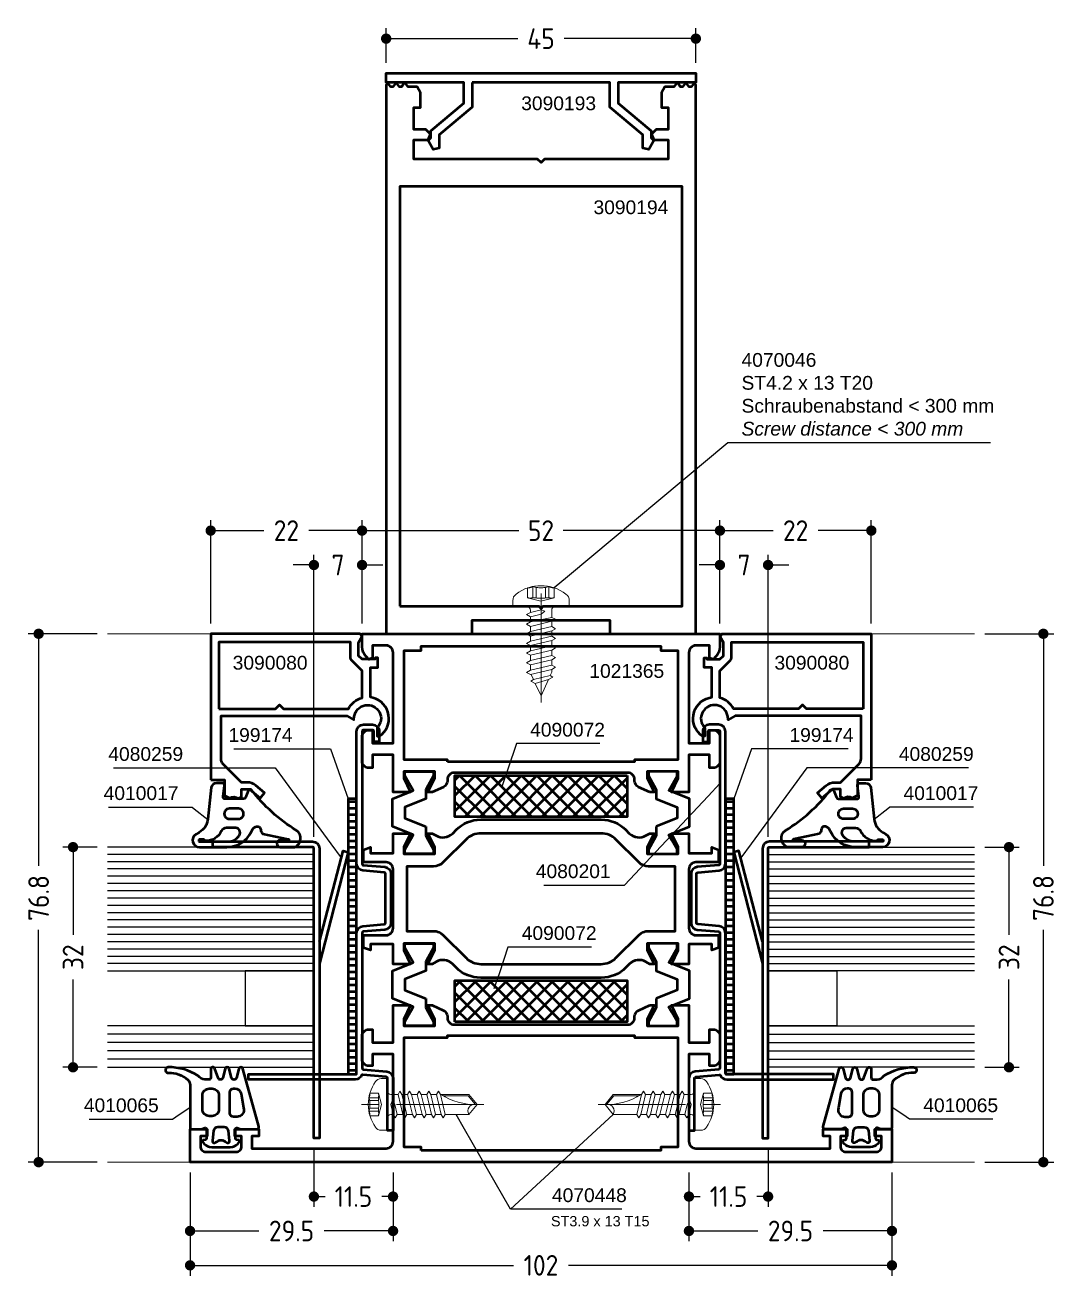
# Model space of a CAD drawing. Header units: millimetres. Extents: x 30 to 180, y 56 to 239.
import ezdxf

# ---------------------------------------------------------------- set-up
doc = ezdxf.new("R2010")
doc.units = ezdxf.units.MM
doc.linetypes.add('CENTER', pattern=[50.8, 31.75, -6.35, 6.35, -6.35])
doc.linetypes.add('HIDDEN', pattern=[9.525, 6.35, -3.175])
for name, color, linetype, lineweight in [('AM_5', 3, 'Continuous', 25), ('AM_C', 50, 'Continuous', 50), ('AM_S', 80, 'Continuous', 50), ('Cent3', 70, 'CENTER', 18), ('CHide4', 10, 'HIDDEN', 13), ('Cont2', 2, 'Continuous', 25), ('Cont3', 70, 'Continuous', 18), ('Cont4', 10, 'Continuous', 13)]:
    doc.layers.add(name, color=color, linetype=linetype, lineweight=lineweight)
doc.layers.add('WBC-GER-ENG', color=7, linetype='Continuous')
doc.styles.add('HBS_DIMTEXTSTYLE', font='isocp.shx')
doc.styles.add('SWISSL', font='swissl.ttf')
doc.dimstyles.new('Konstruktionsschnitt 1-1$0', dxfattribs={"dimscale": 0, "dimtxt": 3, "dimasz": 1.5, "dimexe": 1.5, "dimexo": 1.5, "dimgap": 1.5, "dimtad": 0, "dimdsep": 46, "dimtxsty": 'HBS_DIMTEXTSTYLE', "dimblk": 'PUNKT', "dimcen": 0, "dimclrd": 3, "dimclre": 3, "dimclrt": 2, "dimadec": 1, "dimazin": 2, "dimtfac": 0.7, "dimtofl": 0, "dimtmove": 0, "dimatfit": 3, "dimfxl": 0, "dimtolj": 1, "dimtzin": 0, "dimarcsym": 0})

# ---------------------------------------------------------------- blocks, each defined once
blk = doc.blocks.new('ws4070448')
at = {"layer": 'Cent3', "ltscale": 0.4}
blk.add_lwpolyline([(0, -14), (0, 3.8)], dxfattribs=at)
at = {"layer": 'CHide4', "ltscale": 0.3}
for p, q in [((-0.97, 1.33), (-0.97, 2.72)), ((-0.56, 1.33), (-0.56, 2.61)), ((0.56, 1.33), (0.56, 2.61)), ((0.97, 1.33), (0.97, 2.72))]:
    blk.add_line(p, q, dxfattribs=at)
for points in [[(-1.65, 2.56), (-1.65, 1.33)], [(1.65, 2.56), (1.65, 1.33)], [(-1.65, 1.33), (0, 0.89)], [(1.65, 1.33), (0, 0.89)]]:
    blk.add_lwpolyline(points, dxfattribs=at)
for centre, radius, start, end in [((-1.59, 3.84), 1.28, 267.2848, 298.8872), ((0, 5.49), 2.94, 250.6988, 289.3012), ((1.59, 3.84), 1.28, 241.1128, 272.7152), ((-1.31, 2.49), 1.21, 253.6643, 286.3357), ((0, 11.41), 10.13, 264.4948, 275.5052), ((1.31, 2.49), 1.21, 253.6643, 286.3357)]:
    blk.add_arc(centre, radius, start, end, dxfattribs=at)
at = {"layer": 'Cont4'}
blk.add_lwpolyline([(3.32, 1.75, 0.314856), (-3.32, 1.75, 0.244912), (-3.75, 0.93), (-3.75, 0), (3.75, 0), (3.75, 0.93, 0.244912), (3.32, 1.75, 0.138291)], format="xyb", dxfattribs=at)
for points in [[(-1.95, -1.1), (-1.45, -1.39), (0, -1.04), (0.5, -0.67), (0, -0.47), (-1.45, -0.81)], [(-1.95, -2.5), (-1.45, -2.79), (1.45, -2.1), (1.95, -1.81), (1.45, -1.52), (-1.45, -2.21)], [(-1.95, -3.9), (-1.45, -4.19), (1.45, -3.5), (1.95, -3.21), (1.45, -2.92), (-1.45, -3.61)], [(-1.95, -5.3), (-1.45, -5.59), (1.45, -4.9), (1.95, -4.61), (1.45, -4.32), (-1.45, -5.01)], [(-1.95, -6.7), (-1.45, -6.99), (1.45, -6.3), (1.95, -6.01), (1.45, -5.72), (-1.45, -6.41)], [(-1.45, -8.39), (1.45, -7.7), (1.95, -7.41), (1.45, -7.12), (-1.45, -7.81), (-1.95, -8.1)]]:
    blk.add_lwpolyline(points, close=True, dxfattribs=at)
for points in [[(-1.45, -0.5), (-1.45, -0.81)], [(-1.45, -1.39), (-1.45, -2.21)], [(-1.45, -1.39), (-1.45, -2.21)], [(1.45, -0.5), (1.45, -1.52)], [(-1.45, -2.79), (-1.45, -3.61)], [(1.45, -2.1), (1.45, -2.92)], [(1.45, -3.5), (1.45, -4.32)], [(-1.45, -4.19), (-1.45, -5.01)], [(1.45, -4.9), (1.45, -5.72)], [(-1.45, -5.59), (-1.45, -6.41)], [(-1.45, -6.99), (-1.45, -7.81)], [(1.45, -6.3), (1.45, -7.12)], [(-1.45, -8.38), (-1.45, -11.81), (0, -13), (1.45, -11.79), (1.45, -7.7)], [(1.24, -8.17), (1.24, -11.7), (0.03, -12.71)]]:
    blk.add_lwpolyline(points, dxfattribs=at)
for centre, radius, start, end in [((-1.95, -0.5), 0.5, 0, 90), ((1.95, -0.5), 0.5, 90, 180), ((8.74, -12.6), 8.74, 146.5114, 182.6031), ((-0.95, -12.64), 0.965, 350.682, 121.1143)]:
    blk.add_arc(centre, radius, start, end, dxfattribs=at)
blk = doc.blocks.new('*S289')
at = {"layer": 'AM_5', "color": 3, "linetype": 'Continuous'}
for p, q in [((93.9, 78.08), (92.65, 80.24)), ((113.65, 78.54), (115.49, 80.24))]:
    blk.add_line(p, q, dxfattribs=at)
at = {"layer": 'AM_5', "color": 3}
for p, q in [((100.59, 66.47), (113.65, 78.54)), ((100.59, 66.47), (93.9, 78.08)), ((116.74, 66.47), (100.59, 66.47))]:
    blk.add_line(p, q, dxfattribs=at)
at = {"layer": 'AM_5', "color": 2, "insert": (106.59, 67.47), "char_height": 2, "attachment_point": 7, "style": 'SWISSL'}
blk.add_mtext('4070448', dxfattribs=at)
blk = doc.blocks.new('ZAHL links')
at = {"layer": 'AM_5', "color": 2, "style": 'SWISSL'}
blk.add_attdef('XXX', (1.85, -2.5), '', height=1.5, dxfattribs=at)
blk = doc.blocks.new('PUNKT')
at = {"color": 0, "linetype": 'Continuous'}
blk.add_line((-0.5, 0), (-1, 0), dxfattribs=at)
at = {"color": 0, "linetype": 'Continuous', "const_width": 0.5}
blk.add_lwpolyline([(-0.25, 0, 1), (0.25, 0, 1)], format="xyb", close=True, dxfattribs=at)
blk = doc.blocks.new('*D24')
at = {"layer": 'AM_5', "color": 3, "lineweight": -2, "transparency": 16777216}
for p, q in [((169.5, 119.09), (174.5, 119.09)), ((173, 117.59), (173, 106.33)), ((173, 88.59), (173, 99.85)), ((169.5, 87.09), (174.5, 87.09))]:
    blk.add_line(p, q, dxfattribs=at)
at = {"layer": 'AM_5', "color": 3, "lineweight": -2, "transparency": 16777216, "xscale": 1.5, "yscale": 1.5, "zscale": 1.5}
for p, rotation in [((173, 119.09), 90), ((173, 87.09), 270)]:
    blk.add_blockref('PUNKT', p, dxfattribs=dict(at, rotation=rotation))
at = {"layer": 'AM_5', "color": 2, "transparency": 16777216, "insert": (173, 103.09), "char_height": 3, "attachment_point": 5, "rotation": 90, "style": 'HBS_DIMTEXTSTYLE'}
blk.add_mtext('\\A1;32', dxfattribs=at)
blk = doc.blocks.new('*D25')
at = {"layer": 'AM_5', "color": 3, "lineweight": -2, "transparency": 16777216}
for p, q in [((169.5, 150.1), (179.5, 150.1)), ((178, 148.6), (178, 116.35)), ((178, 74.8), (178, 107.05)), ((169.5, 73.3), (179.5, 73.3))]:
    blk.add_line(p, q, dxfattribs=at)
at = {"layer": 'AM_5', "color": 3, "lineweight": -2, "transparency": 16777216, "xscale": 1.5, "yscale": 1.5, "zscale": 1.5}
for p, rotation in [((178, 150.1), 90), ((178, 73.3), 270)]:
    blk.add_blockref('PUNKT', p, dxfattribs=dict(at, rotation=rotation))
at = {"layer": 'AM_5', "color": 2, "transparency": 16777216, "insert": (178, 111.7), "char_height": 3, "attachment_point": 5, "rotation": 90, "style": 'HBS_DIMTEXTSTYLE'}
blk.add_mtext('\\A1;76.8', dxfattribs=at)
blk = doc.blocks.new('*D26')
at = {"layer": 'AM_5', "color": 3, "lineweight": -2, "transparency": 16777216}
for p, q in [((40.5, 150.1), (30.5, 150.1)), ((32, 148.6), (32, 116.35)), ((32, 74.8), (32, 107.05)), ((40.5, 73.3), (30.5, 73.3))]:
    blk.add_line(p, q, dxfattribs=at)
at = {"layer": 'AM_5', "color": 3, "lineweight": -2, "transparency": 16777216, "xscale": 1.5, "yscale": 1.5, "zscale": 1.5}
for p, rotation in [((32, 150.1), 90), ((32, 73.3), 270)]:
    blk.add_blockref('PUNKT', p, dxfattribs=dict(at, rotation=rotation))
at = {"layer": 'AM_5', "color": 2, "transparency": 16777216, "insert": (32, 111.7), "char_height": 3, "attachment_point": 5, "rotation": 90, "style": 'HBS_DIMTEXTSTYLE'}
blk.add_mtext('\\A1;76.8', dxfattribs=at)
blk = doc.blocks.new('*D27')
at = {"layer": 'AM_5', "color": 3, "lineweight": -2, "transparency": 16777216}
for p, q in [((72, 120.59), (72, 161.6)), ((79, 151.6), (79, 161.6)), ((70.5, 160.1), (69, 160.1)), ((80.5, 160.1), (82, 160.1))]:
    blk.add_line(p, q, dxfattribs=at)
at = {"layer": 'AM_5', "color": 3, "lineweight": -2, "transparency": 16777216, "xscale": 1.5, "yscale": 1.5, "zscale": 1.5}
blk.add_blockref('PUNKT', (72, 160.1), dxfattribs=at)
at = {"layer": 'AM_5', "color": 3, "lineweight": -2, "transparency": 16777216, "xscale": 1.5, "yscale": 1.5, "zscale": 1.5, "rotation": 180}
blk.add_blockref('PUNKT', (79, 160.1), dxfattribs=at)
at = {"layer": 'AM_5', "color": 2, "transparency": 16777216, "insert": (75.5, 160.1), "char_height": 3, "attachment_point": 5, "style": 'HBS_DIMTEXTSTYLE'}
blk.add_mtext('\\A1;7', dxfattribs=at)
blk = doc.blocks.new('*D28')
at = {"layer": 'AM_5', "color": 3, "lineweight": -2, "transparency": 16777216}
for p, q in [((57, 151.6), (57, 166.6)), ((79, 151.6), (79, 166.6)), ((58.5, 165.1), (64.72, 165.1)), ((77.5, 165.1), (71.28, 165.1))]:
    blk.add_line(p, q, dxfattribs=at)
at = {"layer": 'AM_5', "color": 3, "lineweight": -2, "transparency": 16777216, "xscale": 1.5, "yscale": 1.5, "zscale": 1.5, "rotation": 180}
blk.add_blockref('PUNKT', (57, 165.1), dxfattribs=at)
at = {"layer": 'AM_5', "color": 3, "lineweight": -2, "transparency": 16777216, "xscale": 1.5, "yscale": 1.5, "zscale": 1.5}
blk.add_blockref('PUNKT', (79, 165.1), dxfattribs=at)
at = {"layer": 'AM_5', "color": 2, "transparency": 16777216, "insert": (68, 165.1), "char_height": 3, "attachment_point": 5, "style": 'HBS_DIMTEXTSTYLE'}
blk.add_mtext('\\A1;22', dxfattribs=at)
blk = doc.blocks.new('*D29')
at = {"layer": 'AM_5', "color": 3, "lineweight": -2, "transparency": 16777216}
for p, q in [((79, 151.6), (79, 166.6)), ((131, 151.6), (131, 166.6)), ((80.5, 165.1), (101.76, 165.1)), ((129.5, 165.1), (108.24, 165.1))]:
    blk.add_line(p, q, dxfattribs=at)
at = {"layer": 'AM_5', "color": 3, "lineweight": -2, "transparency": 16777216, "xscale": 1.5, "yscale": 1.5, "zscale": 1.5, "rotation": 180}
blk.add_blockref('PUNKT', (79, 165.1), dxfattribs=at)
at = {"layer": 'AM_5', "color": 3, "lineweight": -2, "transparency": 16777216, "xscale": 1.5, "yscale": 1.5, "zscale": 1.5}
blk.add_blockref('PUNKT', (131, 165.1), dxfattribs=at)
at = {"layer": 'AM_5', "color": 2, "transparency": 16777216, "insert": (105, 165.1), "char_height": 3, "attachment_point": 5, "style": 'HBS_DIMTEXTSTYLE'}
blk.add_mtext('\\A1;52', dxfattribs=at)
blk = doc.blocks.new('*D30')
at = {"layer": 'AM_5', "color": 3, "lineweight": -2, "transparency": 16777216}
for p, q in [((131, 151.6), (131, 166.6)), ((153, 151.6), (153, 166.6)), ((132.5, 165.1), (138.72, 165.1)), ((151.5, 165.1), (145.28, 165.1))]:
    blk.add_line(p, q, dxfattribs=at)
at = {"layer": 'AM_5', "color": 3, "lineweight": -2, "transparency": 16777216, "xscale": 1.5, "yscale": 1.5, "zscale": 1.5, "rotation": 180}
blk.add_blockref('PUNKT', (131, 165.1), dxfattribs=at)
at = {"layer": 'AM_5', "color": 3, "lineweight": -2, "transparency": 16777216, "xscale": 1.5, "yscale": 1.5, "zscale": 1.5}
blk.add_blockref('PUNKT', (153, 165.1), dxfattribs=at)
at = {"layer": 'AM_5', "color": 2, "transparency": 16777216, "insert": (142, 165.1), "char_height": 3, "attachment_point": 5, "style": 'HBS_DIMTEXTSTYLE'}
blk.add_mtext('\\A1;22', dxfattribs=at)
blk = doc.blocks.new('*D31')
at = {"layer": 'AM_5', "color": 3, "lineweight": -2, "transparency": 16777216}
for p, q in [((131, 151.6), (131, 161.6)), ((138, 120.59), (138, 161.6)), ((129.5, 160.1), (128, 160.1)), ((139.5, 160.1), (141, 160.1))]:
    blk.add_line(p, q, dxfattribs=at)
at = {"layer": 'AM_5', "color": 3, "lineweight": -2, "transparency": 16777216, "xscale": 1.5, "yscale": 1.5, "zscale": 1.5}
blk.add_blockref('PUNKT', (131, 160.1), dxfattribs=at)
at = {"layer": 'AM_5', "color": 3, "lineweight": -2, "transparency": 16777216, "xscale": 1.5, "yscale": 1.5, "zscale": 1.5, "rotation": 180}
blk.add_blockref('PUNKT', (138, 160.1), dxfattribs=at)
at = {"layer": 'AM_5', "color": 2, "transparency": 16777216, "insert": (134.5, 160.1), "char_height": 3, "attachment_point": 5, "style": 'HBS_DIMTEXTSTYLE'}
blk.add_mtext('\\A1;7', dxfattribs=at)
blk = doc.blocks.new('*D32')
at = {"layer": 'AM_5', "color": 3, "lineweight": -2, "transparency": 16777216}
for p, q in [((138, 75.3), (138, 66.8)), ((126.5, 71.8), (126.5, 66.8)), ((128, 68.3), (128.14, 68.3)), ((136.5, 68.3), (136.36, 68.3))]:
    blk.add_line(p, q, dxfattribs=at)
at = {"layer": 'AM_5', "color": 3, "lineweight": -2, "transparency": 16777216, "xscale": 1.5, "yscale": 1.5, "zscale": 1.5, "rotation": 180}
blk.add_blockref('PUNKT', (126.5, 68.3), dxfattribs=at)
at = {"layer": 'AM_5', "color": 3, "lineweight": -2, "transparency": 16777216, "xscale": 1.5, "yscale": 1.5, "zscale": 1.5}
blk.add_blockref('PUNKT', (138, 68.3), dxfattribs=at)
at = {"layer": 'AM_5', "color": 2, "transparency": 16777216, "insert": (132.25, 68.3), "char_height": 3, "attachment_point": 5, "style": 'HBS_DIMTEXTSTYLE'}
blk.add_mtext('\\A1;11.5', dxfattribs=at)
blk = doc.blocks.new('*D33')
at = {"layer": 'AM_5', "color": 3, "lineweight": -2, "transparency": 16777216}
for p, q in [((126.5, 71.8), (126.5, 61.8)), ((156, 71.8), (156, 61.8)), ((128, 63.3), (136.49, 63.3)), ((154.5, 63.3), (146.01, 63.3))]:
    blk.add_line(p, q, dxfattribs=at)
at = {"layer": 'AM_5', "color": 3, "lineweight": -2, "transparency": 16777216, "xscale": 1.5, "yscale": 1.5, "zscale": 1.5, "rotation": 180}
blk.add_blockref('PUNKT', (126.5, 63.3), dxfattribs=at)
at = {"layer": 'AM_5', "color": 3, "lineweight": -2, "transparency": 16777216, "xscale": 1.5, "yscale": 1.5, "zscale": 1.5}
blk.add_blockref('PUNKT', (156, 63.3), dxfattribs=at)
at = {"layer": 'AM_5', "color": 2, "transparency": 16777216, "insert": (141.25, 63.3), "char_height": 3, "attachment_point": 5, "style": 'HBS_DIMTEXTSTYLE'}
blk.add_mtext('\\A1;29.5', dxfattribs=at)
blk = doc.blocks.new('*D34')
at = {"layer": 'AM_5', "color": 3, "lineweight": -2, "transparency": 16777216}
for p, q in [((54, 71.8), (54, 56.8)), ((156, 71.8), (156, 56.8)), ((55.5, 58.3), (101.01, 58.3)), ((154.5, 58.3), (108.99, 58.3))]:
    blk.add_line(p, q, dxfattribs=at)
at = {"layer": 'AM_5', "color": 3, "lineweight": -2, "transparency": 16777216, "xscale": 1.5, "yscale": 1.5, "zscale": 1.5, "rotation": 180}
blk.add_blockref('PUNKT', (54, 58.3), dxfattribs=at)
at = {"layer": 'AM_5', "color": 3, "lineweight": -2, "transparency": 16777216, "xscale": 1.5, "yscale": 1.5, "zscale": 1.5}
blk.add_blockref('PUNKT', (156, 58.3), dxfattribs=at)
at = {"layer": 'AM_5', "color": 2, "transparency": 16777216, "insert": (105, 58.3), "char_height": 3, "attachment_point": 5, "style": 'HBS_DIMTEXTSTYLE'}
blk.add_mtext('\\A1;102', dxfattribs=at)
blk = doc.blocks.new('*D35')
at = {"layer": 'AM_5', "color": 3, "lineweight": -2, "transparency": 16777216}
for p, q in [((72, 75.3), (72, 66.8)), ((83.5, 71.8), (83.5, 66.8)), ((73.5, 68.3), (73.64, 68.3)), ((82, 68.3), (81.86, 68.3))]:
    blk.add_line(p, q, dxfattribs=at)
at = {"layer": 'AM_5', "color": 3, "lineweight": -2, "transparency": 16777216, "xscale": 1.5, "yscale": 1.5, "zscale": 1.5}
for p, rotation in [((72, 68.3), 179.9999999999998), ((83.5, 68.3), 359.9999999999998)]:
    blk.add_blockref('PUNKT', p, dxfattribs=dict(at, rotation=rotation))
at = {"layer": 'AM_5', "color": 2, "transparency": 16777216, "insert": (77.75, 68.3), "char_height": 3, "attachment_point": 5, "style": 'HBS_DIMTEXTSTYLE'}
blk.add_mtext('\\A1;11.5', dxfattribs=at)
blk = doc.blocks.new('*D36')
at = {"layer": 'AM_5', "color": 3, "lineweight": -2, "transparency": 16777216}
for p, q in [((54, 71.8), (54, 61.8)), ((83.5, 71.8), (83.5, 61.8)), ((55.5, 63.3), (63.99, 63.3)), ((82, 63.3), (73.51, 63.3))]:
    blk.add_line(p, q, dxfattribs=at)
at = {"layer": 'AM_5', "color": 3, "lineweight": -2, "transparency": 16777216, "xscale": 1.5, "yscale": 1.5, "zscale": 1.5, "rotation": 180}
blk.add_blockref('PUNKT', (54, 63.3), dxfattribs=at)
at = {"layer": 'AM_5', "color": 3, "lineweight": -2, "transparency": 16777216, "xscale": 1.5, "yscale": 1.5, "zscale": 1.5}
blk.add_blockref('PUNKT', (83.5, 63.3), dxfattribs=at)
at = {"layer": 'AM_5', "color": 2, "transparency": 16777216, "insert": (68.75, 63.3), "char_height": 3, "attachment_point": 5, "style": 'HBS_DIMTEXTSTYLE'}
blk.add_mtext('\\A1;29.5', dxfattribs=at)
blk = doc.blocks.new('*S290')
at = {"layer": 'AM_5', "color": 3}
for p, q in [((135.6, 133.36), (133.84, 128.45)), ((149.62, 133.36), (135.6, 133.36))]:
    blk.add_line(p, q, dxfattribs=at)
at = {"layer": 'AM_5', "color": 3, "linetype": 'Continuous'}
blk.add_line((133.84, 128.45), (133, 126.1), dxfattribs=at)
at = {"layer": 'AM_5', "color": 2, "insert": (141.1, 134.36), "char_height": 2, "attachment_point": 7, "style": 'SWISSL'}
blk.add_mtext('199174', dxfattribs=at)
blk = doc.blocks.new('*S291')
at = {"layer": 'AM_5', "color": 3}
for p, q in [((143.63, 130.6), (135.52, 119.56)), ((167.14, 130.6), (143.63, 130.6))]:
    blk.add_line(p, q, dxfattribs=at)
at = {"layer": 'AM_5', "color": 3, "linetype": 'Continuous'}
blk.add_line((135.52, 119.56), (134.04, 117.54), dxfattribs=at)
at = {"layer": 'AM_5', "color": 2, "insert": (157, 131.6), "char_height": 2, "attachment_point": 7, "style": 'SWISSL'}
blk.add_mtext('4080259', dxfattribs=at)
blk = doc.blocks.new('*S292')
at = {"layer": 'AM_5', "color": 3, "linetype": 'Continuous'}
blk.add_line((158.07, 79.87), (156, 81.27), dxfattribs=at)
at = {"layer": 'AM_5', "color": 3}
for p, q in [((158.55, 79.54), (158.07, 79.87)), ((170.68, 79.54), (158.55, 79.54))]:
    blk.add_line(p, q, dxfattribs=at)
at = {"layer": 'AM_5', "color": 2, "insert": (160.55, 80.54), "char_height": 2, "attachment_point": 7, "style": 'SWISSL'}
blk.add_mtext('4010065', dxfattribs=at)
blk = doc.blocks.new('*S293')
at = {"layer": 'AM_5', "color": 3}
for p, q in [((101.42, 134.13), (100.17, 130.4)), ((113.55, 134.13), (101.42, 134.13))]:
    blk.add_line(p, q, dxfattribs=at)
at = {"layer": 'AM_5', "color": 3, "linetype": 'Continuous'}
blk.add_line((100.17, 130.4), (99.38, 128.02), dxfattribs=at)
at = {"layer": 'AM_5', "color": 2, "insert": (103.42, 135.13), "char_height": 2, "attachment_point": 7, "style": 'SWISSL'}
blk.add_mtext('4090072', dxfattribs=at)
blk = doc.blocks.new('*S294')
at = {"layer": 'AM_5', "color": 3}
for p, q in [((100.2, 104.57), (98.95, 100.84)), ((112.33, 104.57), (100.2, 104.57))]:
    blk.add_line(p, q, dxfattribs=at)
at = {"layer": 'AM_5', "color": 3, "linetype": 'Continuous'}
blk.add_line((98.95, 100.84), (98.16, 98.47), dxfattribs=at)
at = {"layer": 'AM_5', "color": 2, "insert": (102.2, 105.57), "char_height": 2, "attachment_point": 7, "style": 'SWISSL'}
blk.add_mtext('4090072', dxfattribs=at)
blk = doc.blocks.new('*S295')
at = {"layer": 'AM_5', "color": 3, "linetype": 'Continuous'}
blk.add_line((51.93, 79.87), (54, 81.27), dxfattribs=at)
at = {"layer": 'AM_5', "color": 3}
for p, q in [((39.32, 79.54), (51.45, 79.54)), ((51.45, 79.54), (51.93, 79.87))]:
    blk.add_line(p, q, dxfattribs=at)
at = {"layer": 'AM_5', "color": 2, "insert": (49.45, 80.54), "char_height": 2, "attachment_point": 9, "style": 'SWISSL'}
blk.add_mtext('4010065', dxfattribs=at)
blk = doc.blocks.new('*U50', base_point=(187.69, 117.25))
for p, q in [((187.69, 148.19), (217.69, 148.19)), ((187.69, 147.13), (217.69, 147.13)), ((187.69, 146.07), (217.69, 146.07)), ((187.69, 145.01), (217.69, 145.01)), ((187.69, 143.96), (217.69, 143.96)), ((187.69, 142.9), (217.69, 142.9)), ((187.69, 141.84), (217.69, 141.84)), ((187.69, 140.78), (217.69, 140.78)), ((187.69, 139.72), (217.69, 139.72)), ((187.69, 138.66), (217.69, 138.66)), ((187.69, 137.6), (217.69, 137.6)), ((187.69, 136.54), (217.69, 136.54)), ((187.69, 135.48), (217.69, 135.48)), ((187.69, 134.43), (217.69, 134.43)), ((187.69, 133.37), (217.69, 133.37)), ((187.69, 132.31), (217.69, 132.31)), ((187.69, 122.05), (217.69, 122.05)), ((187.69, 120.85), (217.69, 120.85)), ((187.69, 119.65), (217.69, 119.65)), ((187.69, 118.45), (217.69, 118.45))]:
    blk.add_line(p, q)
for points in [[(217.69, 131.25), (187.69, 131.25), (187.69, 149.25), (217.69, 149.25)], [(217.69, 117.25), (187.69, 117.25), (187.69, 123.25), (217.69, 123.25)]]:
    blk.add_lwpolyline(points)
blk.add_lwpolyline([(187.69, 123.25), (187.69, 131.25), (197.69, 131.25), (197.69, 123.25)], close=True)
blk = doc.blocks.new('*S296')
at = {"layer": 'AM_5', "color": 3, "linetype": 'Continuous'}
blk.add_line((129.29, 126.52), (131, 128.34), dxfattribs=at)
at = {"layer": 'AM_5', "color": 3}
for p, q in [((117.12, 113.56), (129.29, 126.52)), ((105.42, 113.56), (117.12, 113.56))]:
    blk.add_line(p, q, dxfattribs=at)
at = {"layer": 'AM_5', "color": 2, "insert": (115.12, 114.56), "char_height": 2, "attachment_point": 9, "style": 'SWISSL'}
blk.add_mtext('4080201', dxfattribs=at)
blk = doc.blocks.new('*S297')
at = {"layer": 'AM_5', "color": 3, "linetype": 'Continuous'}
blk.add_line((155.39, 124.68), (153.42, 123.13), dxfattribs=at)
at = {"layer": 'AM_5', "color": 3}
for p, q in [((155.68, 124.91), (155.39, 124.68)), ((167.83, 124.91), (155.68, 124.91))]:
    blk.add_line(p, q, dxfattribs=at)
at = {"layer": 'AM_5', "color": 2, "insert": (157.68, 125.91), "char_height": 2, "attachment_point": 7, "style": 'SWISSL'}
blk.add_mtext('4010017', dxfattribs=at)
blk = doc.blocks.new('*D53')
at = {"layer": 'AM_5', "color": 3, "lineweight": -2, "transparency": 16777216}
for p, q in [((40.5, 119.09), (35.5, 119.09)), ((37, 117.59), (37, 106.33)), ((37, 88.59), (37, 99.85)), ((40.5, 87.09), (35.5, 87.09))]:
    blk.add_line(p, q, dxfattribs=at)
at = {"layer": 'AM_5', "color": 3, "lineweight": -2, "transparency": 16777216, "xscale": 1.5, "yscale": 1.5, "zscale": 1.5}
for p, rotation in [((37, 119.09), 90), ((37, 87.09), 270)]:
    blk.add_blockref('PUNKT', p, dxfattribs=dict(at, rotation=rotation))
at = {"layer": 'AM_5', "color": 2, "transparency": 16777216, "insert": (37, 103.09), "char_height": 3, "attachment_point": 5, "rotation": 90, "style": 'HBS_DIMTEXTSTYLE'}
blk.add_mtext('\\A1;32', dxfattribs=at)
blk = doc.blocks.new('*S298')
at = {"layer": 'AM_5', "color": 3}
for p, q in [((60.38, 133.36), (74.4, 133.36)), ((74.4, 133.36), (76.16, 128.45))]:
    blk.add_line(p, q, dxfattribs=at)
at = {"layer": 'AM_5', "color": 3, "linetype": 'Continuous'}
blk.add_line((76.16, 128.45), (77, 126.1), dxfattribs=at)
at = {"layer": 'AM_5', "color": 2, "insert": (68.9, 134.36), "char_height": 2, "attachment_point": 9, "style": 'SWISSL'}
blk.add_mtext('199174', dxfattribs=at)
blk = doc.blocks.new('*S299')
at = {"layer": 'AM_5', "color": 3}
for p, q in [((42.86, 130.6), (66.37, 130.6)), ((66.37, 130.6), (74.48, 119.56))]:
    blk.add_line(p, q, dxfattribs=at)
at = {"layer": 'AM_5', "color": 3, "linetype": 'Continuous'}
blk.add_line((74.48, 119.56), (75.96, 117.54), dxfattribs=at)
at = {"layer": 'AM_5', "color": 2, "insert": (53, 131.6), "char_height": 2, "attachment_point": 9, "style": 'SWISSL'}
blk.add_mtext('4080259', dxfattribs=at)
blk = doc.blocks.new('*S300')
at = {"layer": 'AM_5', "color": 3}
for p, q in [((42.17, 124.91), (54.32, 124.91)), ((54.32, 124.91), (54.61, 124.68))]:
    blk.add_line(p, q, dxfattribs=at)
at = {"layer": 'AM_5', "color": 3, "linetype": 'Continuous'}
blk.add_line((54.61, 124.68), (56.58, 123.13), dxfattribs=at)
at = {"layer": 'AM_5', "color": 2, "insert": (52.32, 125.91), "char_height": 2, "attachment_point": 9, "style": 'SWISSL'}
blk.add_mtext('4010017', dxfattribs=at)
blk = doc.blocks.new('ws4970706')
at = {"layer": 'Cent3', "ltscale": 0.5}
blk.add_line((0, -14), (0, 4), dxfattribs=at)
at = {"layer": 'CHide4', "ltscale": 0.5}
for p, q in [((-1.17, 1.25), (-1.17, 2.88)), ((-0.68, 1.25), (-0.68, 2.75)), ((0.64, 1.25), (0.64, 2.75)), ((1.13, 1.25), (1.13, 2.88))]:
    blk.add_line(p, q, dxfattribs=at)
for points in [[(-1.97, 2.67), (-1.97, 1.25)], [(1.93, 2.68), (1.93, 1.25)], [(-1.97, 1.25), (-0.02, 0.73)], [(1.93, 1.25), (-0.02, 0.73)]]:
    blk.add_lwpolyline(points, dxfattribs=at)
for centre, radius, start, end in [((-1.96, 4.21), 1.54, 269.5743, 300.8836), ((-0.02, 6.16), 3.47, 250.6988, 289.3012), ((1.89, 4.21), 1.52, 240.1044, 271.5646), ((-1.57, 2.62), 1.43, 253.6643, 286.3357), ((-0.02, 13.16), 11.97, 264.4948, 275.5052), ((1.53, 2.62), 1.43, 253.6643, 286.3357)]:
    blk.add_arc(centre, radius, start, end, dxfattribs=at)
at = {"layer": 'Cont4'}
blk.add_lwpolyline([(3.63, 1.78, 0.336235), (-3.62, 1.78, 0.234691), (-4.1, 0.82), (-4.1, 0), (4.1, 0), (4.1, 0.82, 0.234691), (3.63, 1.78, 0.14402)], format="xyb", dxfattribs=at)
for points in [[(-1.55, -0.88), (-2.1, -1.2), (-1.55, -1.52), (0, -1.15), (0.55, -0.73), (0, -0.51)], [(-1.55, -2.28), (-2.1, -2.6), (-1.55, -2.92), (1.55, -2.18), (2.1, -1.86), (1.55, -1.64)], [(-1.55, -3.68), (-2.1, -4), (-1.55, -4.32), (1.55, -3.58), (2.1, -3.26), (1.55, -2.94)], [(-1.55, -5.08), (-2.1, -5.4), (-1.55, -5.72), (1.55, -4.98), (2.1, -4.66), (1.55, -4.34)], [(-1.55, -6.48), (-2.1, -6.8), (-1.55, -7.12), (1.55, -6.38), (2.1, -6.06), (1.55, -5.74)], [(-1.55, -7.88), (-2.1, -8.2), (-1.55, -8.52), (1.55, -7.78), (2.1, -7.46), (1.55, -7.14)], [(-1.55, -9.28), (-2.1, -9.6), (-1.55, -9.92), (1.55, -9.18), (2.1, -8.86), (1.55, -8.54)], [(1.34, -10.06), (1.73, -10.32), (1.11, -10.63), (-0.87, -11.2), (-1.5, -10.89), (-1.11, -10.63)]]:
    blk.add_lwpolyline(points, close=True, dxfattribs=at)
for points in [[(-1.55, -0.6), (-1.55, -0.88)], [(-1.55, -1.52), (-1.55, -2.28)], [(1.55, -0.6), (1.55, -1.64)], [(-1.55, -2.92), (-1.55, -3.68)], [(1.55, -2.18), (1.55, -2.94)], [(1.55, -3.58), (1.55, -4.34)], [(-1.55, -4.32), (-1.55, -5.08)], [(1.55, -4.98), (1.55, -5.74)], [(-1.55, -5.72), (-1.55, -6.48)], [(-1.55, -7.12), (-1.55, -7.88)], [(1.55, -6.38), (1.55, -7.14)], [(-1.55, -8.52), (-1.55, -9.28)], [(1.55, -7.78), (1.55, -8.54)], [(-1.11, -10.63), (-1.41, -9.89)], [(1.11, -10.63), (0, -13), (-0.87, -11.2)], [(1.34, -10.06), (1.55, -9.56)], [(1.55, -9.18), (1.55, -9.56)]]:
    blk.add_lwpolyline(points, dxfattribs=at)
for centre, start, end in [((-2.15, -0.6), 0, 90), ((2.15, -0.6), 90, 180)]:
    blk.add_arc(centre, 0.6, start, end, dxfattribs=at)
blk = doc.blocks.new('*D57')
at = {"layer": 'AM_5', "color": 3, "lineweight": -2, "transparency": 16777216}
for p, q in [((82.5, 233.11), (82.5, 238.11)), ((127.5, 233.11), (127.5, 238.11)), ((84, 236.61), (101.64, 236.61)), ((126, 236.61), (108.36, 236.61))]:
    blk.add_line(p, q, dxfattribs=at)
at = {"layer": 'AM_5', "color": 3, "lineweight": -2, "transparency": 16777216, "xscale": 1.5, "yscale": 1.5, "zscale": 1.5, "rotation": 180}
blk.add_blockref('PUNKT', (82.5, 236.61), dxfattribs=at)
at = {"layer": 'AM_5', "color": 3, "lineweight": -2, "transparency": 16777216, "xscale": 1.5, "yscale": 1.5, "zscale": 1.5}
blk.add_blockref('PUNKT', (127.5, 236.61), dxfattribs=at)
at = {"layer": 'AM_5', "color": 2, "transparency": 16777216, "insert": (105, 236.61), "char_height": 3, "attachment_point": 5, "style": 'HBS_DIMTEXTSTYLE'}
blk.add_mtext('\\A1;45', dxfattribs=at)
blk = doc.blocks.new('*S301')
at = {"layer": 'WBC-GER-ENG', "color": 3}
for p, q in [((132.14, 177.88), (108.84, 158.38)), ((170.32, 177.88), (132.14, 177.88))]:
    blk.add_line(p, q, dxfattribs=at)
at = {"layer": 'WBC-GER-ENG', "color": 3, "linetype": 'Continuous'}
blk.add_line((108.84, 158.38), (106.93, 156.78), dxfattribs=at)
at = {"layer": 'WBC-GER-ENG', "color": 2, "insert": (134.14, 178.88), "char_height": 2, "attachment_point": 7, "style": 'SWISSL'}
blk.add_mtext('4070046\\PST4.2 x 13 T20\\PSchraubenabstand < 300 mm\\P\\fSwis721 Lt BT|b0|i1|c0|p34;Screw distance < 300 mm', dxfattribs=at)
blk = doc.blocks.new('WI1021365')
for points in [[(23, -15.8), (23, -16.45), (21, -15.45), (20, -15.45), (20, -19.95), (21, -19.95), (23, -18.95), (23, -21.5), (17.6, -21.5), (17.6, -24.5), (19.5, -24.5), (19.5, -25, -0.414214), (18.5, -26), (15.2, -26, -0.414214), (14.2, -25), (14.2, -24.5), (15.9, -24.5), (15.9, -21.5), (3.2, -21.5, 0.414214), (2.2, -22.5), (2.2, -42), (4, -42), (4, -41), (5, -41), (5, -44.5), (4, -44.5), (4, -43.5), (2.5, -43.5, 0.414214), (1.7, -44.3), (1.7, -48.7, 0.414214), (2.5, -49.5), (4, -49.5), (4, -48.5), (5, -48.5), (5, -51), (0.2, -51), (0.2, 51), (5, 51), (5, 48.5), (4, 48.5), (4, 49.5), (2.5, 49.5, 0.414214), (1.7, 48.7), (1.7, 44.3, 0.414214), (2.5, 43.5), (4, 43.5), (4, 44.5), (5, 44.5), (5, 41), (4, 41), (4, 42), (2.2, 42), (2.2, 22.5, 0.414214), (3.2, 21.5), (15.9, 21.5), (15.9, 24.5), (14.2, 24.5), (14.2, 25, -0.414214), (15.2, 26), (18.5, 26, -0.414214), (19.5, 25), (19.5, 24.5), (17.6, 24.5), (17.6, 21.5), (23, 21.5), (23, 18.95), (21, 19.95), (20, 19.95), (20, 15.45), (21, 15.45), (23, 16.45), (23, 15.8), (22.27, 14.19, -0.294108), (21.36, 13.6), (21.2, 13.6, 0.414214), (20.2, 12.6), (20.2, -12.6, 0.414214), (21.2, -13.6), (21.36, -13.6, -0.294108), (22.27, -14.19), (23, -15.8)], [(54, -15.8), (54.73, -14.19, -0.294108), (55.64, -13.6), (55.8, -13.6, 0.414214), (56.8, -12.6), (56.8, 12.6, 0.414214), (55.8, 13.6), (55.64, 13.6, -0.294108), (54.73, 14.19), (54, 15.8), (54, 16.45), (56, 15.45), (57, 15.45), (57, 19.95), (56, 19.95), (54, 18.95), (54, 21.5), (59.4, 21.5), (59.4, 24.5), (57.5, 24.5), (57.5, 25, -0.414214), (58.5, 26), (62, 26, -0.414214), (63, 25), (63, 24.5), (61.1, 24.5), (61.1, 21.5), (74.3, 21.5, 0.414214), (75.3, 22.5), (75.3, 24.5), (73.5, 24.5), (73.29, 25.01), (73.69, 25.41, -0.198912), (75.1, 26), (77, 26), (77, -26), (75.1, -26, -0.198912), (73.69, -25.41), (73.29, -25.01), (73.5, -24.5), (75.3, -24.5), (75.3, -22.5, 0.414214), (74.3, -21.5), (61.1, -21.5), (61.1, -24.5), (63, -24.5), (63, -25, -0.414214), (62, -26), (58.5, -26, -0.414214), (57.5, -25), (57.5, -24.5), (59.4, -24.5), (59.4, -21.5), (54, -21.5), (54, -18.95), (56, -19.95), (57, -19.95), (57, -15.45), (56, -15.45), (54, -16.45), (54, -15.8)], [(23.99, 16.75), (22.87, 16.75, 0.131652), (22.47, 16.64), (20.66, 15.6), (20, 15.6), (20, 19.8), (20.66, 19.8), (22, 19.03), (22.49, 18.74), (22.79, 18.57), (24, 21.58), (28, 21.58), (29.21, 18.57), (31.34, 19.8), (32, 19.8), (32, 15.6), (31.34, 15.6), (29.53, 16.64, 0.131652), (29.13, 16.75), (28.01, 16.75), (26.79, 19.78), (25.21, 19.78)], [(48.99, 16.75), (47.87, 16.75, 0.131652), (47.47, 16.64), (45.66, 15.6), (45, 15.6), (45, 19.8), (45.66, 19.8), (47, 19.03), (47.49, 18.74), (47.79, 18.57), (49, 21.58), (53, 21.58), (54.21, 18.57), (56.34, 19.8), (57, 19.8), (57, 15.6), (56.34, 15.6), (54.53, 16.64, 0.131652), (54.13, 16.75), (53.01, 16.75), (51.79, 19.78), (50.21, 19.78)], [(48, 8.76, 0.198912), (47.12, 10.88), (43.79, 14.21, -0.198912), (43.2, 15.63), (43.2, 19.5), (33.8, 19.5), (33.8, 15.63, -0.198912), (33.21, 14.21), (29.88, 10.88, 0.198912), (29, 8.76), (29, -8.76, 0.198912), (29.88, -10.88), (33.21, -14.21, -0.198912), (33.8, -15.63), (33.8, -19.5), (43.2, -19.5), (43.2, -15.63, -0.198912), (43.79, -14.21), (47.12, -10.88, 0.198912), (48, -8.76)], [(23.99, -16.75), (22.87, -16.75, -0.131652), (22.47, -16.64), (20.66, -15.6), (20, -15.6), (20, -19.8), (20.66, -19.8), (22, -19.03), (22.49, -18.74), (22.79, -18.57), (24, -21.57), (28, -21.57), (29.21, -18.57), (31.34, -19.8), (32, -19.8), (32, -15.6), (31.34, -15.6), (29.53, -16.64, -0.131652), (29.13, -16.75), (28.01, -16.75), (26.79, -19.77), (25.21, -19.77)], [(48.99, -16.75), (47.87, -16.75, -0.131652), (47.47, -16.64), (45.66, -15.6), (45, -15.6), (45, -19.8), (45.66, -19.8), (47, -19.03), (47.49, -18.74), (47.79, -18.57), (49, -21.57), (53, -21.57), (54.21, -18.57), (56.34, -19.8), (57, -19.8), (57, -15.6), (56.34, -15.6), (54.53, -16.64, -0.131652), (54.13, -16.75), (53.01, -16.75), (51.79, -19.77), (50.21, -19.77)]]:
    blk.add_lwpolyline(points, format="xyb", close=True)
blk.add_lwpolyline([(29, -15.8), (29.32, -15.25, 0.339454), (29, -12.83), (28.46, -12.29, -0.198912), (27, -8.76), (27, 8.76, -0.198912), (28.46, 12.29), (29, 12.83, 0.339454), (29.32, 15.25), (29, 15.8), (29, 16.45), (31, 15.45), (32, 15.45), (32, 19.95), (31, 19.95), (29, 18.95), (29, 21.5), (31.9, 21.5), (31.9, 24.8), (31.01, 24.8), (31.38, 25.8), (33.2, 25.8), (33.2, 22.5, 0.414214), (34.2, 21.5), (42.8, 21.5, 0.414214), (43.8, 22.5), (43.8, 25.8), (45.62, 25.8), (45.99, 24.8), (45.1, 24.8), (45.1, 21.5), (48, 21.5), (48, 18.95), (46, 19.95), (45, 19.95), (45, 15.45), (46, 15.45), (48, 16.45), (48, 15.8), (47.68, 15.25, 0.339454), (48, 12.83), (48.54, 12.29, -0.198912), (50, 8.76), (50, -8.76, -0.198912), (48.54, -12.29), (48, -12.83, 0.339454), (47.68, -15.25), (48, -15.8), (48, -16.45), (46, -15.45), (45, -15.45), (45, -19.95), (46, -19.95), (48, -18.95), (48, -21.5), (45.1, -21.5), (45.1, -24.8), (45.99, -24.8), (45.62, -25.8), (43.8, -25.8), (43.8, -22.5, 0.414214), (42.8, -21.5), (34.2, -21.5, 0.414214), (33.2, -22.5), (33.2, -25.8), (31.38, -25.8), (31.01, -24.8), (31.9, -24.8), (31.9, -21.5), (29, -21.5), (29, -18.95), (31, -19.95), (32, -19.95), (32, -15.45), (31, -15.45), (29, -16.45), (29, -15.8), (29.32, -15.25)], format="xyb")
for points in [[(1.9, 17.4), (2.4, 17.4), (2.4, 19.9), (18.3, 19.9), (18.3, 13.6), (18.6, 13.6), (18.6, -13.6), (18.3, -13.6), (18.3, -19.9), (2.4, -19.9), (2.4, -17.4), (1.9, -17.4), (1.9, 17.4)], [(58.4, 13.6), (58.7, 13.6), (58.7, 19.9), (74.6, 19.9), (74.6, 17.4), (75.2, 17.4), (75.2, -17.4), (74.6, -17.4), (74.6, -19.9), (58.7, -19.9), (58.7, -13.6), (58.4, -13.6), (58.4, 13.6)]]:
    blk.add_lwpolyline(points, close=True)
blk = doc.blocks.new('WI3090080')
for points in [[(-21.2, 22), (-21.2, 20), (-23.5, 20), (-23.9, 19.21, -0.339409), (-23.93, 17.99), (-23.7, 17.5), (-22.6, 17.5), (-22.6, 16.35), (-23.88, 14.82), (-23.12, 14.18), (-22.07, 15.43, 0.176327), (-21.6, 16.71), (-21.6, 17.5), (-18.89, 20.21, -0.198912), (-18.19, 20.5), (-11.9, 20.5), (-11.9, 2.2), (-12.48, 1.19), (-12.04, 1.13, -1.382111), (-13.66, -2.2), (-14.9, -2.2), (-14.9, -2.49, 0.652679), (-9.3, -1.57), (-9.2, -1.2), (-4.9, -1.2), (-4.9, -2.3), (-3.5, -2.3), (-3.5, -1.9), (-3.7, -1.9), (-3.7, 0), (-3.2, 0.5), (-1.25, 0.5), (-0.45, 0.04), (0, 0.3), (0, 22), (-21.2, 22)], [(-10.9, 20.8), (-10.9, 12.58), (-10.32, 12), (-10.9, 11.42), (-10.9, 1.97, -0.213458), (-9.31, 0), (-5.4, 0), (-3.99, 1.41, -0.198912), (-3.28, 1.7), (-1.2, 1.7), (-1.2, 20.8), (-10.9, 20.8)]]:
    blk.add_lwpolyline(points, format="xyb", close=True)
blk = doc.blocks.new('WI3090194')
for points in [[(2.54, 79.93), (2.26, 79.57), (2.2, 79.5), (1.95, 79.5), (1.89, 79.57), (1.61, 79.93), (1.45, 80.12), (1.29, 79.93), (1.01, 79.57), (0.95, 79.5), (0.7, 79.5), (0.64, 79.57), (0.36, 79.93), (0, 79.8), (0, 0), (12.5, 0), (12.5, 2), (32.5, 2), (32.5, 0), (45, 0), (45, 79.8), (44.64, 79.93), (44.36, 79.57), (44.3, 79.5), (44.05, 79.5), (43.99, 79.57), (43.71, 79.93), (43.55, 80.12), (43.39, 79.93), (43.11, 79.57), (43.05, 79.5), (42.8, 79.5), (42.74, 79.57), (42.46, 79.93), (42.3, 80.12), (42.14, 79.93), (41.8, 79.5), (40.5, 79.5), (40, 78.63), (40, 76.5), (41, 76.5), (41, 73.3), (39.22, 73.3), (38.54, 72.63), (38.88, 71.8), (41, 71.8), (41, 69), (23, 69), (22.5, 68.5), (22, 69), (4, 69), (4, 71.8), (6.12, 71.8), (6.46, 72.63), (5.78, 73.3), (4, 73.3), (4, 76.5), (5, 76.5), (5, 78.63), (4.5, 79.5), (3.2, 79.5), (2.86, 79.93), (2.7, 80.12), (2.54, 79.93)], [(2, 4), (22.2, 4), (22.5, 3.7), (22.8, 4), (43, 4), (43, 65), (2, 65), (2, 4)]]:
    blk.add_lwpolyline(points, close=True)
blk = doc.blocks.new('WI3090193')
blk.add_lwpolyline([(12.5, 9.96), (12.5, 6.41), (7.7, 2.38), (7.7, 0.45), (6.85, 0.23), (6.2, 1.36), (6.2, 1.66), (6.5, 1.96), (6.5, 2.94), (11.3, 6.97), (11.3, 9.96), (0, 9.96), (0, 11.36), (45, 11.36), (45, 9.96), (33.7, 9.96), (33.7, 6.97), (38.5, 2.94), (38.5, 1.96), (38.8, 1.66), (38.8, 1.36), (38.15, 0.23), (37.3, 0.45), (37.3, 2.38), (32.5, 6.41), (32.5, 9.96), (12.5, 9.96)], close=True)
blk = doc.blocks.new('WI199174')
h = blk.add_hatch()
h.set_pattern_fill('LINE', color=256, scale=0.3, angle=90)
h.paths.add_polyline_path([(0, 1.2), (0, 0), (40, 0), (40, 1.2)])
blk.add_lwpolyline([(0, 1.2), (0, 0), (40, 0), (40, 1.2)], close=True)
blk = doc.blocks.new('WI4010017')
for points in [[(-3.46, 2.42, -0.240056), (-5.37, 3.66), (-5.63, 4.12, 0.767327), (-7.5, 3.62), (-7.5, -0.35, 0.286745), (-5.25, -3.94), (-4.85, -4.14, -0.149451), (-4.72, -4.26), (-4.57, -4.53, -0.57735), (-5, -5.28), (-5.12, -5.28), (-5.16, -5.31, 0.158399), (-5.55, -5.6), (-6.36, -9.28, -0.113567), (-6.42, -9.4, -0.190093), (-6.5, -9.19), (-6.5, -8.12, 1), (-7.5, -8.12), (-7.5, -10.18, 0.009709), (-7.5, -10.22, 0.587918), (-5.07, -10.47, -0.09166), (0.81, -3.93, 0.553622), (0.7, -3.44), (-0.3, -3.07, -0.315299), (-0.5, -2.79), (-0.5, -0.1, -0.449698), (-0.16, 0.2), (1.46, 0, 0.449698), (1.8, 0.3), (1.8, 1.16, 0.354573), (1.17, 1.94), (-3.46, 2.42)], [(-3.46, 2.42, -0.240056), (-5.37, 3.66), (-5.63, 4.12, 0.767327), (-7.5, 3.62), (-7.5, -0.35, 0.286745), (-5.25, -3.94), (-4.85, -4.14, -0.149451), (-4.72, -4.26), (-4.57, -4.53, -0.57735), (-5, -5.28), (-5.12, -5.28), (-5.16, -5.31, 0.158399), (-5.55, -5.6), (-6.36, -9.28, -0.113567), (-6.42, -9.4, -0.190093), (-6.5, -9.19), (-6.5, -8.12, 1), (-7.5, -8.12), (-7.5, -10.18, 0.009709), (-7.5, -10.22, 0.587918), (-5.07, -10.47, -0.09166), (0.81, -3.93, 0.553622), (0.7, -3.44), (-0.3, -3.07, -0.315299), (-0.5, -2.79), (-0.5, -0.1, -0.449698), (-0.16, 0.2), (1.46, 0, 0.449698), (1.8, 0.3), (1.8, 1.16, 0.354573), (1.17, 1.94), (-3.46, 2.42)], [(-4.7, -0.28, 0.292811), (-5.16, 0.44, -0.290987), (-6.6, 2.71), (-6.6, 2.92), (-6.5, 2.92, 0.414214), (-6.4, 3.02), (-6.4, 3.62, 0.414214), (-6.5, 3.72), (-6.6, 3.72, 0.414214), (-6.7, 3.62), (-6.7, -0.48, 0.244698), (-5.85, -2.12), (-5.8, -2.15, 0.673804), (-4.71, -1.45), (-4.7, -0.28)], [(-4.7, -0.28, 0.292811), (-5.16, 0.44, -0.290987), (-6.6, 2.71), (-6.6, 2.92), (-6.5, 2.92, 0.414214), (-6.4, 3.02), (-6.4, 3.62, 0.414214), (-6.5, 3.72), (-6.6, 3.72, 0.414214), (-6.7, 3.62), (-6.7, -0.48, 0.244698), (-5.85, -2.12), (-5.8, -2.15, 0.673804), (-4.71, -1.45), (-4.7, -0.28)], [(-1.91, -0.73, 1.006711), (-3.4, -0.73), (-3.4, -2.03, 1.006711), (-1.91, -2.03), (-1.91, -0.73)], [(-1.91, -0.73, 1.006711), (-3.4, -0.73), (-3.4, -2.03, 1.006711), (-1.91, -2.03), (-1.91, -0.73)], [(-1.91, -0.73, 1.006711), (-3.4, -0.73), (-3.4, -2.03, 1.006711), (-1.91, -2.03), (-1.91, -0.73)]]:
    blk.add_lwpolyline(points, format="xyb", close=True)
blk = doc.blocks.new('WI4010065')
for points in [[(0.3, 0, 0.414214), (0, -0.3), (0, -1.62), (0.19, -2.13, -0.520567), (0, -2.4), (-1.33, -2.4, -0.36397), (-1.53, -2.23), (-1.58, -1.97, 0.594937), (-1.91, -1.85), (-2.12, -2.05, 0.208), (-2.6, -3.15), (-2.6, -5.85, 0.208), (-2.12, -6.95), (-1.91, -7.15, 0.594937), (-1.58, -7.03), (-1.53, -6.77, -0.36397), (-1.33, -6.6), (0, -6.6, -0.520567), (0.19, -6.87), (0, -7.38), (0, -9.7, 0.505497), (0.39, -9.99), (8.79, -7.69, 0.751737), (8.78, -7.11), (7.47, -6.76, -0.767327), (7.47, -6.04), (8.78, -5.69, 0.767327), (8.78, -5.11), (7.46, -4.76, -0.767327), (7.46, -4.08), (8.78, -3.59, 0.876976), (8.7, -3), (7.5, -3, -0.414214), (7.2, -2.7), (7.2, -2.48, -0.051818), (7.23, -2.17, -0.225446), (7.75, -1.18, 0.150709), (9, 3.17, 1.016945), (8.2, 3.15, -0.195341), (7.16, 0.33, -0.211259), (6.42, 0)], [(4.9, -1.8, -0.414214), (5.9, -2.8), (5.9, -3.2, -0.414214), (4.9, -4.2), (2.9, -4.2, -0.414214), (1.9, -3.2), (1.9, -2.8, -0.414214), (2.9, -1.8)], [(0.3, -4.98), (0.3, -4.02, 0.378866), (-0.23, -3.43), (-1.66, -3.25, 0.717695), (-1.91, -3.76, -0.421053), (-1.91, -5.24, 0.717695), (-1.66, -5.75), (-0.23, -5.57, 0.378866)], [(5.4, -5.8, -0.414214), (5.9, -6.3), (5.9, -6.49, -0.328465), (5.2, -7.44), (3.1, -7.78, -0.505497), (1.8, -6.83), (1.8, -6.3, -0.414214), (2.3, -5.8)]]:
    blk.add_lwpolyline(points, format="xyb", close=True)
blk = doc.blocks.new('WI4080201')
blk.add_lwpolyline([(-49, 1, 0.414214), (-48.8, 0.8), (-28.48, 0.8, -0.388879), (-27.49, -0.11), (-27.22, -3.22, 0.388879), (-27.02, -3.4), (-19.88, -3.4, 0.388879), (-19.68, -3.22), (-19.41, -0.11, -0.388879), (-18.42, 0.8), (0.8, 0.8, -0.414214), (1.8, -0.2), (1.8, -1.5, -0.414214), (0.8, -2.5), (-0.7, -2.5), (-0.7, -1.7), (0.8, -1.7, 0.414214), (1, -1.5), (1, -0.2, 0.414214), (0.8, 0), (-18.42, 0, 0.388879), (-18.62, -0.18), (-18.89, -3.29, -0.388879), (-19.88, -4.2), (-27.02, -4.2, -0.388879), (-28.01, -3.29), (-28.28, -0.18, 0.388879), (-28.48, 0), (-48.12, 0, 0.388879), (-48.32, -0.18), (-48.61, -3.59, -0.388879), (-49.61, -4.5), (-57.2, -4.5), (-57.2, -3.7), (-49.61, -3.7, 0.388879), (-49.41, -3.52), (-49.11, -0.11, -0.039327), (-49.09, 0.04, -0.331311), (-49.8, 1), (-49.8, 16.5), (-49, 16.5), (-49, 1)], format="xyb", close=True)
blk = doc.blocks.new('WI4090072')
h = blk.add_hatch()
h.set_pattern_fill('ANSI37', color=256, scale=0.5, style=0)
h.set_pattern_definition([(45, (0, 0.4), (-1.12253, 1.12253), []), (135, (0, 0.4), (-1.12253, -1.12253), [])])
h.paths.add_polyline_path([(12.5, 6.4), (-12.5, 6.4), (-12.5, 0.4), (12.5, 0.4)])
blk.add_lwpolyline([(12.5, 6.4), (12.5, 0.4), (-12.5, 0.4), (-12.5, 6.4), (12.5, 6.4)], close=True)
blk = doc.blocks.new('WI4080259')
blk.add_lwpolyline([(0.8, 0.2, -0.414214), (-0.2, -0.8), (-42.3, -0.8), (-42.3, 0), (-0.2, 0, 0.414214), (0, 0.2), (0, 14.7), (0.8, 14.7), (0.8, 0.2)], format="xyb", close=True)
blk.add_lwpolyline([(-13.72, -0.8), (-0.53, -4.23), (-0.74, -5), (-16.9, -0.8)])

msp = doc.modelspace()

# ---------------------------------------------------------------- linework, layer by layer
at = {"layer": 'Cont3'}
for p, q in [((57, 150.096), (42, 150.096)), ((153, 150.096), (168, 150.096)), ((54, 73.296), (42, 73.296)), ((156, 73.296), (168, 73.296))]:
    msp.add_line(p, q, dxfattribs=at)

# ---------------------------------------------------------------- block references
msp.add_blockref('ws4970706', (105, 154.096))
at = {"rotation": 90}
msp.add_blockref('ws4070448', (82.7, 81.691), dxfattribs=at)
at = {"xscale": -1, "rotation": 270}
msp.add_blockref('ws4070448', (127.3, 81.691), dxfattribs=at)
at = {"layer": 'AM_5'}
for name in ['*S293', '*S298', '*S290', '*S299', '*S291', '*S300', '*S296', '*S297', '*S294', '*S295', '*S292', '*S289']:
    msp.add_blockref(name, (0, 0), dxfattribs=at)
at = {"layer": 'AM_C'}
for name, p, rotation in [('WI4080201', (79, 135.096), 89.99999999999999), ('WI4010017', (59, 126.596), 89.99999999999999), ('WI199174', (78.2, 86.096), 89.99999999999999), ('WI199174', (133, 86.096), 89.99999999999999), ('WI4080259', (72, 119.094), 89.99999999999999), ('WI4090072', (105, 100.096), 180), ('WI4010065', (54, 78.096), 89.99999999999999)]:
    msp.add_blockref(name, p, dxfattribs=dict(at, rotation=rotation))
at = {"layer": 'AM_C', "xscale": -1, "rotation": 270}
for name, p in [('WI4080201', (131, 135.096)), ('WI4010017', (151, 126.596)), ('WI4080259', (138, 119.094)), ('WI4010065', (156, 78.096))]:
    msp.add_blockref(name, p, dxfattribs=at)
at = {"layer": 'AM_C'}
msp.add_blockref('WI4090072', (105, 123.096), dxfattribs=at)
at = {"layer": 'AM_S'}
for name, p in [('WI3090193', (82.5, 220.252)), ('WI3090194', (82.5, 150.096))]:
    msp.add_blockref(name, p, dxfattribs=at)
at = {"layer": 'AM_S', "rotation": 89.99999999999999}
for name, p in [('WI1021365', (105, 73.096)), ('WI3090080', (79, 150.096))]:
    msp.add_blockref(name, p, dxfattribs=at)
at = {"layer": 'AM_S', "xscale": -1, "rotation": 270}
msp.add_blockref('WI3090080', (131, 150.096), dxfattribs=at)
at = {"layer": 'Cont2', "xscale": -1}
msp.add_blockref('*U50', (72, 87.094), dxfattribs=at)
at = {"layer": 'Cont2'}
msp.add_blockref('*U50', (138, 87.094), dxfattribs=at)
at = {"layer": 'Cont3'}
msp.add_blockref('ZAHL links', (104.594, 66.471), dxfattribs=at).add_auto_attribs({'XXX': 'ST3.9 x 13 T15'})
at = {"layer": 'WBC-GER-ENG'}
msp.add_blockref('*S301', (0, 0), dxfattribs=at)

# ---------------------------------------------------------------- texts
at = {"layer": 'AM_5', "color": 2, "char_height": 2, "style": 'SWISSL'}
for s, insert, attachment_point in [('3090193', (113, 228.212), 3), ('3090194', (123.5, 213.096), 3), ('3090080', (60.2, 146.896), 1), ('3090080', (149.8, 146.896), 3), ('1021365', (122.9, 145.696), 3)]:
    msp.add_mtext(s, dxfattribs=dict(at, insert=insert, attachment_point=attachment_point))

# ---------------------------------------------------------------- dimensions: what is measured, and where the dimension line sits
at = {"layer": 'AM_5'}
for base, p1, p2, picture, middle in [((127.5, 236.612), (82.5, 231.612), (127.5, 231.612), '*D57', (105, 236.612)), ((156, 58.296), (54, 73.296), (156, 73.296), '*D34', (105, 58.296)), ((156, 63.296), (126.5, 73.296), (156, 73.296), '*D33', (141.25, 63.296))]:
    dim = msp.add_linear_dim(base=base, p1=p1, p2=p2, dimstyle='Konstruktionsschnitt 1-1$0', override={"dimscale": 1}, dxfattribs=at)
    dim.commit()
    dim.dimension.update_dxf_attribs({"geometry": picture, "text_midpoint": middle})
for base, p1, p2, picture, middle in [((79, 165.096), (57, 150.096), (79, 150.096), '*D28', (68, 165.096)), ((131, 165.096), (79, 150.096), (131, 150.096), '*D29', (105, 165.096)), ((153, 165.096), (131, 150.096), (153, 150.096), '*D30', (142, 165.096)), ((79, 160.096), (72, 119.094), (79, 150.096), '*D27', (75.5, 160.096))]:
    dim = msp.add_linear_dim(base=base, p1=p1, p2=p2, dimstyle='Konstruktionsschnitt 1-1$0', override={"dimscale": 1}, dxfattribs=at)
    dim.commit()
    dim.dimension.update_dxf_attribs({"geometry": picture, "text_midpoint": middle, "dimtype": 160})
for base, p1, p2, angle, picture, middle in [((131, 160.096), (138, 119.094), (131, 150.096), 180, '*D31', (134.5, 160.096)), ((72, 68.296), (83.5, 73.296), (72, 76.796), 180, '*D35', (77.75, 68.296)), ((138, 68.296), (126.5, 73.296), (138, 76.796), 0, '*D32', (132.25, 68.296))]:
    dim = msp.add_linear_dim(base=base, p1=p1, p2=p2, angle=angle, dimstyle='Konstruktionsschnitt 1-1$0', override={"dimscale": 1}, dxfattribs=at)
    dim.commit()
    dim.dimension.update_dxf_attribs({"geometry": picture, "text_midpoint": middle, "dimtype": 160})
for base, p1, p2, angle, picture, middle in [((32, 150.096), (42, 73.296), (42, 150.096), 90, '*D26', (32, 111.696)), ((178, 150.096), (168, 73.296), (168, 150.096), 90, '*D25', (178, 111.696)), ((37, 119.094), (42, 87.094), (42, 119.094), 90, '*D53', (37, 103.094)), ((173, 119.094), (168, 87.094), (168, 119.094), 90, '*D24', (173, 103.094)), ((54, 63.296), (83.5, 73.296), (54, 73.296), 180, '*D36', (68.75, 63.296))]:
    dim = msp.add_linear_dim(base=base, p1=p1, p2=p2, angle=angle, dimstyle='Konstruktionsschnitt 1-1$0', override={"dimscale": 1}, dxfattribs=at)
    dim.commit()
    dim.dimension.update_dxf_attribs({"geometry": picture, "text_midpoint": middle})

doc.saveas('drawing.dxf')
